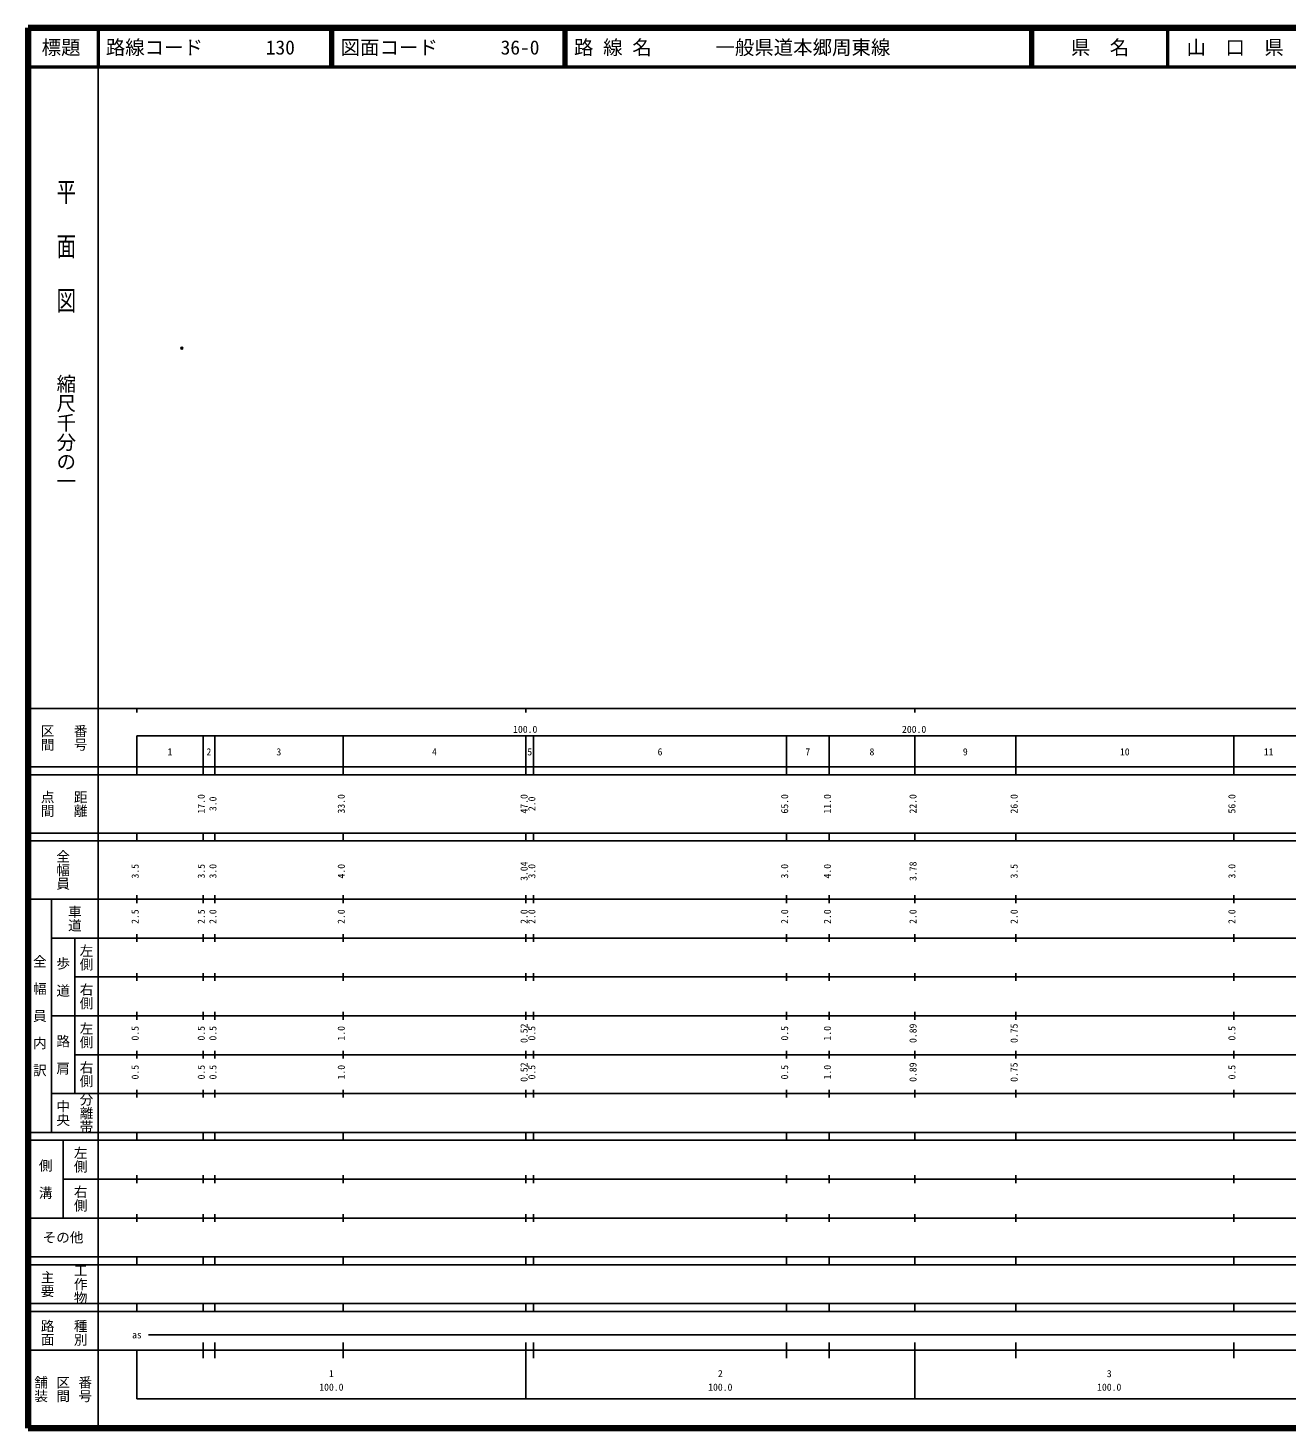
# Model space of a CAD drawing. Units: millimetres on the paper. Extents: x 40 to 680, y 20 to 380.
# Drawn here: x 40 to 363.7, y 20 to 380 of the extents above; entities that cross this region are included whole.
import ezdxf
from ezdxf.enums import TextEntityAlignment as Align

# ---------------------------------------------------------------- set-up
doc = ezdxf.new("R2010")
doc.units = ezdxf.units.MM
doc.header["$PDMODE"] = 32
doc.header["$PDSIZE"] = 0.5
doc.layers.add('M-OTRS', color=6, linetype='Continuous')
doc.layers.add('M-TTL-TXT', color=7, linetype='Continuous')
for name, color, linetype, lineweight in [('M-TTL', 2, 'Continuous', 140), ('M-TTL-BAND', 7, 'Continuous', 25), ('M-TTL-LINE', 7, 'Continuous', 50)]:
    doc.layers.add(name, color=color, linetype=linetype, lineweight=lineweight)
doc.styles.add('@ＭＳ ゴシック', font='')
doc.styles.add('ＭＳ ゴシック', font='')
doc.styles.get('@ＭＳ ゴシック').set_extended_font_data('@MS Gothic')
doc.styles.get('ＭＳ ゴシック').set_extended_font_data('MS Gothic')

msp = doc.modelspace()

# ---------------------------------------------------------------- linework, layer by layer
at = {"layer": 'M-OTRS'}
msp.add_point((79.555, 297.704), dxfattribs=at)
at = {"layer": 'M-TTL'}
for p, q in [((40, 380), (40, 20)), ((680, 380), (40, 380)), ((40, 20), (680, 20))]:
    msp.add_line(p, q, dxfattribs=at)
at = {"layer": 'M-TTL-BAND'}
for p, q in [((58, 370), (58, 20)), ((40, 205), (579, 205)), ((68, 205), (68, 204)), ((168, 205), (168, 204)), ((268, 205), (268, 204)), ((68, 198), (579, 198)), ((68, 198), (68, 188)), ((85, 188), (85, 198)), ((88, 188), (88, 198)), ((121, 188), (121, 198)), ((168, 188), (168, 198)), ((170, 188), (170, 198)), ((235, 188), (235, 198)), ((246, 188), (246, 198)), ((268, 188), (268, 198)), ((294, 188), (294, 198)), ((350, 188), (350, 198)), ((40, 190), (579, 190)), ((40, 188), (579, 188)), ((40, 173), (579, 173)), ((68, 171), (68, 173)), ((85, 171), (85, 173)), ((88, 171), (88, 173)), ((121, 171), (121, 173)), ((168, 171), (168, 173)), ((170, 171), (170, 173)), ((235, 171), (235, 173)), ((246, 171), (246, 173)), ((268, 171), (268, 173)), ((294, 171), (294, 173)), ((350, 171), (350, 173)), ((40, 171), (579, 171)), ((40, 156), (579, 156)), ((46, 96), (46, 156)), ((68, 155), (68, 157)), ((85, 155), (85, 157)), ((88, 155), (88, 157)), ((121, 155), (121, 157)), ((168, 155), (168, 157)), ((170, 155), (170, 157)), ((235, 155), (235, 157)), ((246, 155), (246, 157)), ((268, 155), (268, 157)), ((294, 155), (294, 157)), ((350, 155), (350, 157)), ((46, 146), (579, 146)), ((52, 146), (52, 106)), ((68, 145), (68, 147)), ((85, 145), (85, 147)), ((88, 145), (88, 147)), ((121, 145), (121, 147)), ((168, 145), (168, 147)), ((170, 145), (170, 147)), ((235, 145), (235, 147)), ((246, 145), (246, 147)), ((268, 145), (268, 147)), ((294, 145), (294, 147)), ((350, 145), (350, 147)), ((68, 135), (68, 137)), ((85, 135), (85, 137)), ((88, 135), (88, 137)), ((121, 135), (121, 137)), ((168, 135), (168, 137)), ((170, 135), (170, 137)), ((235, 135), (235, 137)), ((246, 135), (246, 137)), ((268, 135), (268, 137)), ((294, 135), (294, 137)), ((350, 135), (350, 137)), ((52, 136), (579, 136)), ((46, 126), (579, 126)), ((68, 125), (68, 127)), ((85, 125), (85, 127)), ((88, 125), (88, 127)), ((121, 125), (121, 127)), ((168, 125), (168, 127)), ((170, 125), (170, 127)), ((235, 125), (235, 127)), ((246, 125), (246, 127)), ((268, 125), (268, 127)), ((294, 125), (294, 127)), ((350, 125), (350, 127)), ((52, 116), (579, 116)), ((68, 115), (68, 117)), ((85, 115), (85, 117)), ((88, 115), (88, 117)), ((121, 115), (121, 117)), ((168, 115), (168, 117)), ((170, 115), (170, 117)), ((235, 115), (235, 117)), ((246, 115), (246, 117)), ((268, 115), (268, 117)), ((294, 115), (294, 117)), ((350, 115), (350, 117)), ((46, 106), (579, 106)), ((68, 105), (68, 107)), ((85, 105), (85, 107)), ((88, 105), (88, 107)), ((121, 105), (121, 107)), ((168, 105), (168, 107)), ((170, 105), (170, 107)), ((235, 105), (235, 107)), ((246, 105), (246, 107)), ((268, 105), (268, 107)), ((294, 105), (294, 107)), ((350, 105), (350, 107)), ((40, 96), (579, 96)), ((40, 94), (579, 94)), ((49, 94), (49, 74)), ((68, 94), (68, 96)), ((85, 94), (85, 96)), ((88, 94), (88, 96)), ((121, 94), (121, 96)), ((168, 94), (168, 96)), ((170, 94), (170, 96)), ((235, 94), (235, 96)), ((246, 94), (246, 96)), ((268, 94), (268, 96)), ((294, 94), (294, 96)), ((350, 94), (350, 96)), ((49, 84), (579, 84)), ((68, 83), (68, 85)), ((85, 83), (85, 85)), ((88, 83), (88, 85)), ((121, 83), (121, 85)), ((168, 83), (168, 85)), ((170, 83), (170, 85)), ((235, 83), (235, 85)), ((246, 83), (246, 85)), ((268, 83), (268, 85)), ((294, 83), (294, 85)), ((350, 83), (350, 85)), ((40, 74), (579, 74)), ((68, 73), (68, 75)), ((85, 73), (85, 75)), ((88, 73), (88, 75)), ((121, 73), (121, 75)), ((168, 73), (168, 75)), ((170, 73), (170, 75)), ((235, 73), (235, 75)), ((246, 73), (246, 75)), ((268, 73), (268, 75)), ((294, 73), (294, 75)), ((350, 73), (350, 75)), ((40, 64), (579, 64)), ((40, 62), (579, 62)), ((68, 62), (68, 64)), ((85, 62), (85, 64)), ((88, 62), (88, 64)), ((121, 62), (121, 64)), ((168, 62), (168, 64)), ((170, 62), (170, 64)), ((235, 62), (235, 64)), ((246, 62), (246, 64)), ((268, 62), (268, 64)), ((294, 62), (294, 64)), ((350, 62), (350, 64)), ((40, 52), (579, 52)), ((68, 50), (68, 52)), ((85, 50), (85, 52)), ((88, 50), (88, 52)), ((121, 50), (121, 52)), ((168, 50), (168, 52)), ((170, 50), (170, 52)), ((235, 50), (235, 52)), ((246, 50), (246, 52)), ((268, 50), (268, 52)), ((294, 50), (294, 52)), ((350, 50), (350, 52)), ((40, 50), (579, 50)), ((71, 44), (565, 44)), ((40, 40), (579, 40)), ((68, 40), (68, 27.5)), ((85, 38), (85, 42)), ((88, 38), (88, 42)), ((121, 38), (121, 42)), ((168, 27.5), (168, 42)), ((170, 38), (170, 42)), ((235, 38), (235, 42)), ((246, 38), (246, 42)), ((268, 27.5), (268, 42)), ((294, 38), (294, 42)), ((350, 38), (350, 42)), ((68, 27.5), (579, 27.5))]:
    msp.add_line(p, q, dxfattribs=at)
at = {"layer": 'M-TTL-LINE'}
for p, q in [((58, 380), (58, 370)), ((117.75, 380), (117.75, 370)), ((118.25, 380), (118.25, 370)), ((177.75, 380), (177.75, 370)), ((178.25, 380), (178.25, 370)), ((297.75, 380), (297.75, 370)), ((298.25, 380), (298.25, 370)), ((333, 380), (333, 370)), ((40, 370), (680, 370))]:
    msp.add_line(p, q, dxfattribs=at)

# ---------------------------------------------------------------- texts
at = {"layer": 'M-TTL-BAND', "style": '@ＭＳ ゴシック', "width": 1.4}
msp.add_text('平  面  図', height=3.666, rotation=270, dxfattribs=at).set_placement((49.777, 306.475), align=Align.MIDDLE_RIGHT)
at = {"layer": 'M-TTL-BAND', "style": '@ＭＳ ゴシック'}
msp.add_text('縮尺千分の一', height=3.666, rotation=270, dxfattribs=at).set_placement((49.777, 261.03), align=Align.MIDDLE_RIGHT)
for s, p in [('区間', (45, 197.5)), ('番号', (53.5, 197.5)), ('点間', (45, 180.5)), ('距離', (53.5, 180.5)), ('全幅員', (49, 163.5)), ('車道', (52, 151)), ('左側', (55, 141)), ('全\u3000幅\u3000員\u3000内\u3000訳', (43, 126)), ('歩\u3000道', (49, 136)), ('右側', (55, 131)), ('左側', (55, 121)), ('路\u3000肩', (49, 116)), ('右側', (55, 111)), ('分離帯', (55, 101)), ('中央', (49, 101)), ('左側', (53.5, 89)), ('側\u3000溝', (44.5, 84)), ('右側', (53.5, 79)), ('工作物', (53.5, 57)), ('主要', (45, 57)), ('路面', (45, 44.5)), ('種別', (53.5, 44.5)), ('舗装', (43.333, 30)), ('区間', (49, 30)), ('番号', (54.667, 30))]:
    msp.add_text(s, height=2.566, rotation=270, dxfattribs=at).set_placement(p, align=Align.MIDDLE_CENTER)
at = {"layer": 'M-TTL-BAND', "style": 'ＭＳ ゴシック'}
for s, p in [('100.0', (167.844, 198.195)), ('200.0', (267.844, 198.195)), ('1', (76.5, 192.405)), ('2', (86.5, 192.405)), ('3', (104.5, 192.405)), ('4', (144.5, 192.405)), ('5', (169, 192.405)), ('6', (202.5, 192.405)), ('7', (240.5, 192.405)), ('8', (257, 192.405)), ('9', (281, 192.405)), ('10', (322, 192.405)), ('11', (359, 192.405)), ('as', (68, 42.5)), ('1', (118, 32.523)), ('2', (218, 32.523)), ('3', (318, 32.523)), ('100.0', (118, 29.033)), ('100.0', (218, 29.033)), ('100.0', (318, 29.033))]:
    msp.add_text(s, height=1.833, dxfattribs=at).set_placement(p, align=Align.BOTTOM_CENTER)
for s, p in [('17.0', (86, 180.5)), ('3.0', (89, 180.5)), ('33.0', (122, 180.5)), ('47.0', (169, 180.5)), ('2.0', (171, 180.5)), ('65.0', (236, 180.5)), ('11.0', (247, 180.5)), ('22.0', (269, 180.5)), ('26.0', (295, 180.5)), ('56.0', (351, 180.5)), ('3.5', (69, 163.174)), ('3.5', (86, 163.174)), ('3.0', (89, 163.174)), ('4.0', (122, 163.174)), ('3.04', (169, 163.174)), ('3.0', (171, 163.174)), ('3.0', (236, 163.174)), ('4.0', (247, 163.174)), ('3.78', (269, 163.174)), ('3.5', (295, 163.174)), ('3.0', (351, 163.174)), ('2.5', (69, 151.5)), ('2.5', (86, 151.5)), ('2.0', (89, 151.5)), ('2.0', (122, 151.5)), ('2.0', (169, 151.5)), ('2.0', (171, 151.5)), ('2.0', (236, 151.5)), ('2.0', (247, 151.5)), ('2.0', (269, 151.5)), ('2.0', (295, 151.5)), ('2.0', (351, 151.5)), ('0.5', (69, 121.5)), ('0.5', (86, 121.5)), ('0.5', (89, 121.5)), ('1.0', (122, 121.5)), ('0.52', (169, 121.5)), ('0.5', (171, 121.5)), ('0.5', (236, 121.5)), ('1.0', (247, 121.5)), ('0.89', (269, 121.5)), ('0.75', (295, 121.5)), ('0.5', (351, 121.5)), ('0.5', (69, 111.5)), ('0.5', (86, 111.5)), ('0.5', (89, 111.5)), ('1.0', (122, 111.5)), ('0.52', (169, 111.5)), ('0.5', (171, 111.5)), ('0.5', (236, 111.5)), ('1.0', (247, 111.5)), ('0.89', (269, 111.5)), ('0.75', (295, 111.5)), ('0.5', (351, 111.5))]:
    msp.add_text(s, height=1.833, rotation=90, dxfattribs=at).set_placement(p, align=Align.BOTTOM_CENTER)
msp.add_text('その他', height=2.566, dxfattribs=at).set_placement((49, 69), align=Align.MIDDLE_CENTER)
at = {"layer": 'M-TTL-TXT', "style": 'ＭＳ ゴシック'}
for s, p in [('標題', (48.5, 375)), ('県\u3000名', (315.625, 375)), ('山\u3000口\u3000県', (350.375, 375))]:
    msp.add_text(s, height=3.666, dxfattribs=at).set_placement(p, align=Align.MIDDLE_CENTER)
for s, p in [('路線コード', (60, 375)), ('130', (101.142, 375)), ('図面コード', (120.38, 375)), ('36-0', (161.521, 375)), ('路 線 名', (180.38, 375)), ('一般県道本郷周東線', (216.734, 375))]:
    msp.add_text(s, height=3.666, dxfattribs=at).set_placement(p, align=Align.MIDDLE_LEFT)

doc.saveas('drawing.dxf')
